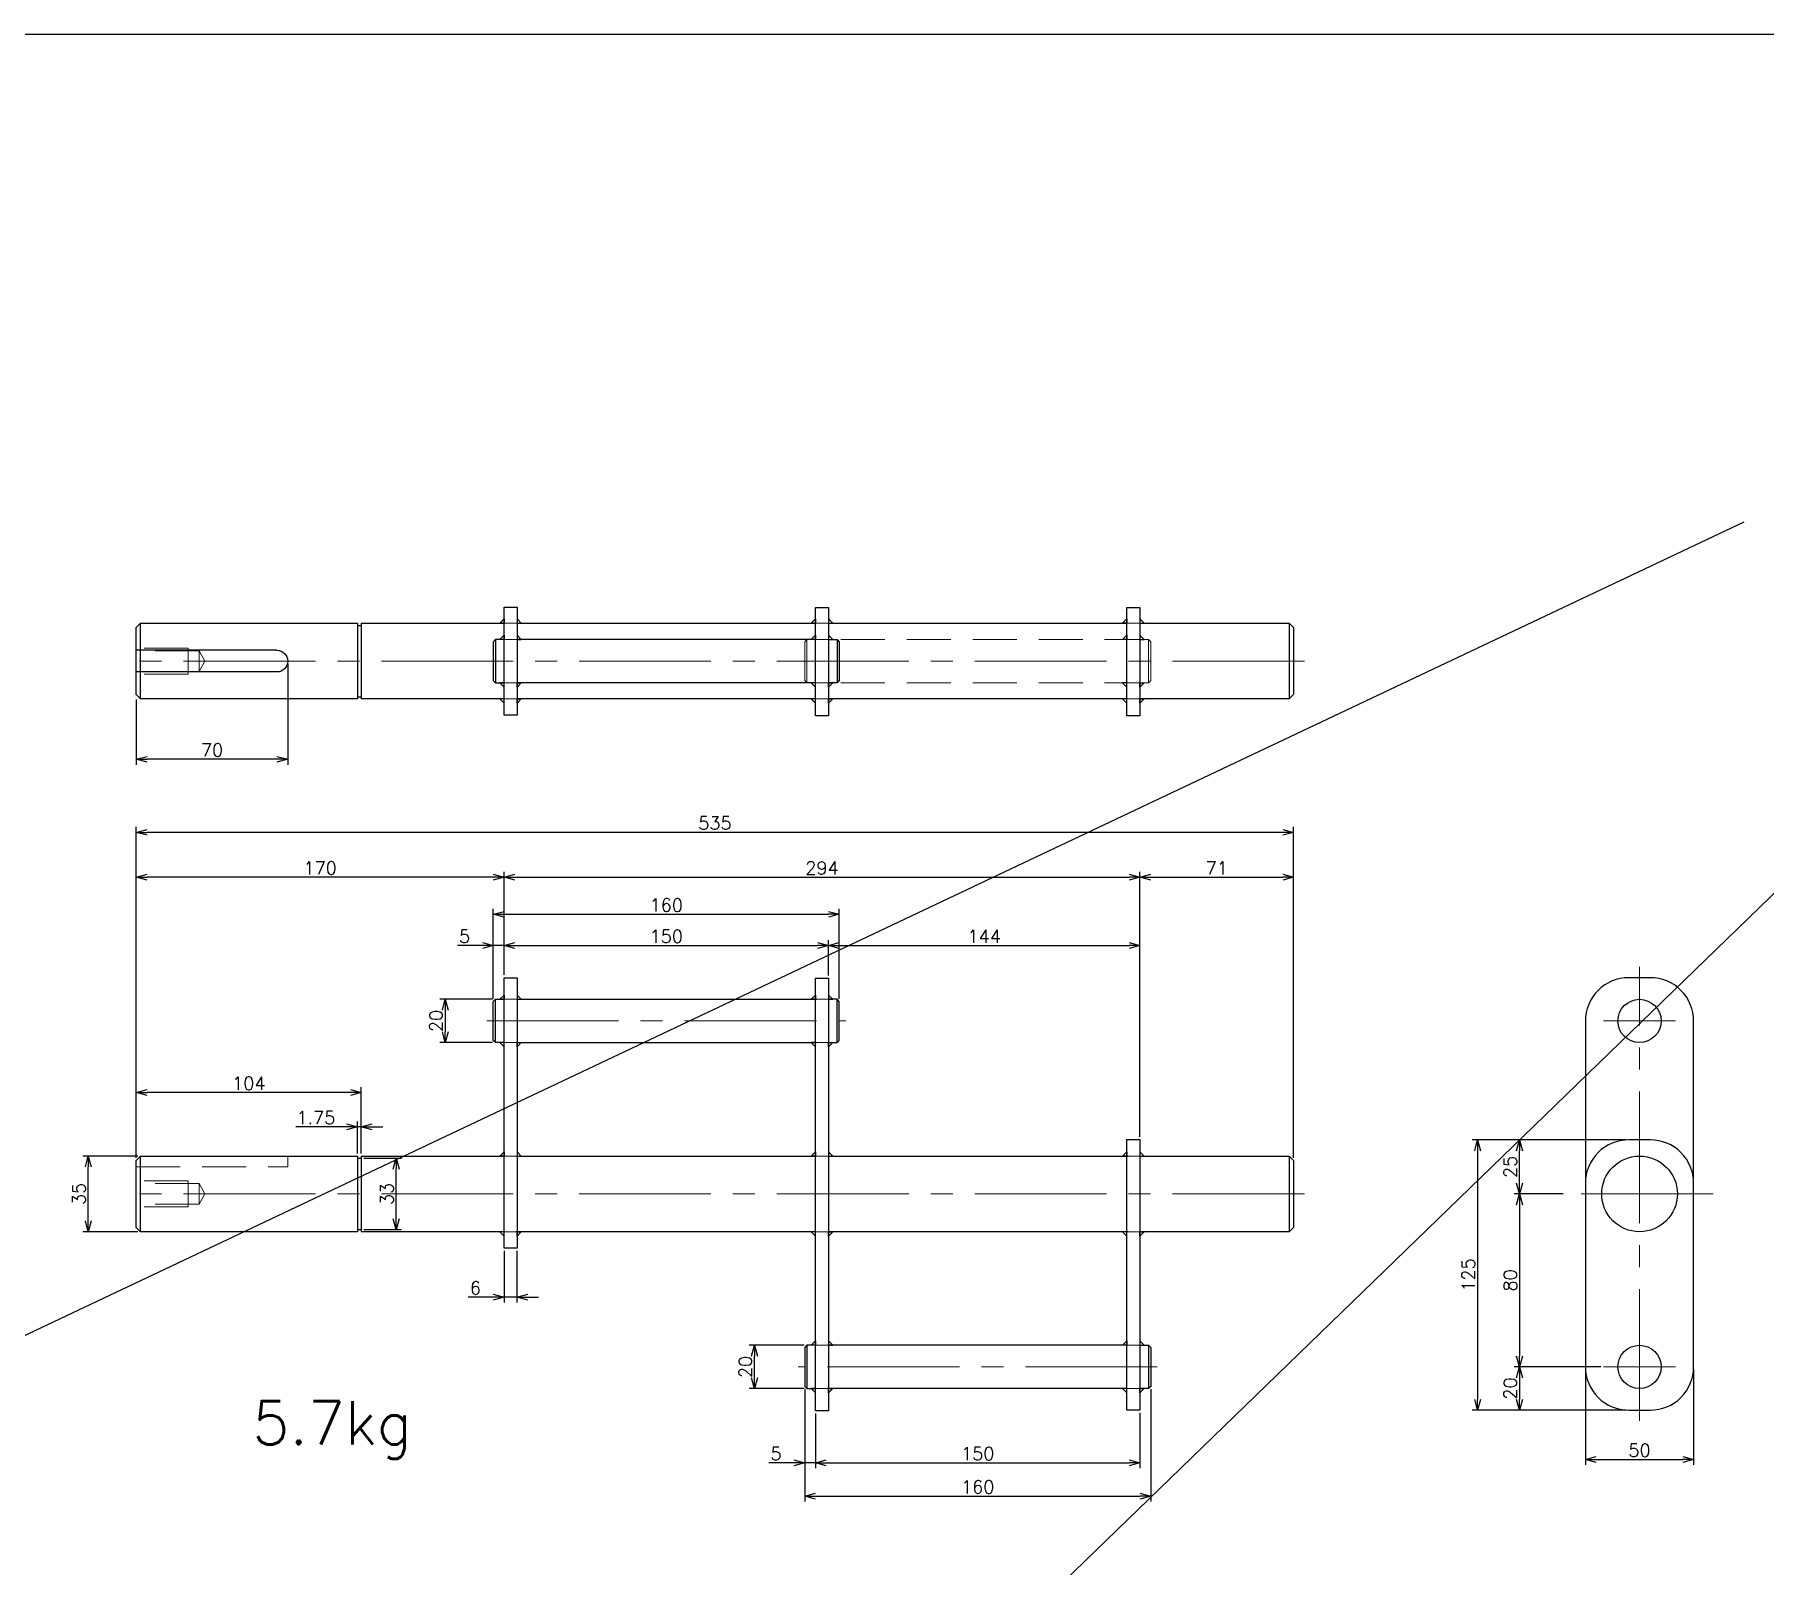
# Model space of a CAD drawing. Header units: millimetres. Extents: x 0 to 49006, y -7876 to 6995.
# Drawn here: x 13602 to 14401, y -6426 to -5718 of the extents above; entities that cross this region are included whole.
import ezdxf

# ---------------------------------------------------------------- set-up
doc = ezdxf.new("R2010")
doc.units = ezdxf.units.MM
doc.header["$LTSCALE"] = 3.2
doc.header["$PDMODE"] = 99
doc.header["$PDSIZE"] = 1
doc.linetypes.add('CENTER2', pattern=[28.575, 19.05, -3.175, 3.175, -3.175])
doc.linetypes.add('HIDDEN', pattern=[9.525, 6.35, -3.175])
for name, color, linetype, lineweight in [('04_HIDDEN', 2, 'HIDDEN', 13), ('05_CENTER', 4, 'CENTER2', 13), ('08_DIM', 3, 'Continuous', 13)]:
    doc.layers.add(name, color=color, linetype=linetype, lineweight=lineweight)
doc.styles.add('KSS_TXT', font='txt.shx', dxfattribs={"bigfont": 'extfont2.shx'})
doc.dimstyles.new('KSS_DIM', dxfattribs={"dimscale": 12, "dimtxt": 3, "dimasz": 2.5, "dimexe": 1.25, "dimexo": 0.625, "dimtad": 1, "dimdsep": 46, "dimtxsty": 'KSS_TXT', "dimblk": 'OPEN30', "dimcen": 0, "dimazin": 2, "dimtfac": 0.75, "dimtmove": 0, "dimatfit": 3, "dimldrblk": 'OPEN30', "dimfxl": 1.25, "dimtolj": 1, "dimarcsym": 0})

# ---------------------------------------------------------------- blocks, each defined once
blk = doc.blocks.new('_Open30')
at = {"color": 0, "linetype": 'ByBlock', "lineweight": -2}
for p, q in [((-1, 0.27), (0, 0)), ((0, 0), (-1, -0.27)), ((0, 0), (-1, 0))]:
    blk.add_line(p, q, dxfattribs=at)
blk = doc.blocks.new('*D1279')
at = {"layer": '08_DIM', "color": 0, "lineweight": -2, "transparency": 16777216}
for p, q in [((13754.03, -6237.75), (13771.38, -6237.75)), ((13768.88, -6265.75), (13768.88, -6242.75)), ((13754.03, -6270.75), (13771.38, -6270.75))]:
    blk.add_line(p, q, dxfattribs=at)
at = {"layer": 'Defpoints', "color": 0, "transparency": 16777216}
for p in [(13752.78, -6237.75), (13768.88, -6237.75), (13752.78, -6270.75)]:
    blk.add_point(p, dxfattribs=at)
at = {"layer": '08_DIM', "color": 0, "lineweight": -2, "transparency": 16777216, "xscale": 5, "yscale": 5, "zscale": 5}
for p, rotation in [((13768.88, -6237.75), 90), ((13768.88, -6270.75), 270)]:
    blk.add_blockref('_Open30', p, dxfattribs=dict(at, rotation=rotation))
at = {"layer": '08_DIM', "color": 0, "transparency": 16777216, "insert": (13764.63, -6254.25), "char_height": 6, "attachment_point": 5, "rotation": 90, "style": 'KSS_TXT'}
blk.add_mtext('\\A1;33', dxfattribs=at)
blk = doc.blocks.new('*D1280')
at = {"layer": '08_DIM', "color": 0, "lineweight": -2, "transparency": 16777216}
for p, q in [((13648.78, -6237.5), (13648.78, -6204.84)), ((13752.78, -6235.5), (13752.78, -6204.84)), ((13747.78, -6207.34), (13653.78, -6207.34))]:
    blk.add_line(p, q, dxfattribs=at)
at = {"layer": 'Defpoints', "color": 0, "transparency": 16777216}
for p in [(13648.78, -6207.34), (13752.78, -6236.75), (13648.78, -6238.75)]:
    blk.add_point(p, dxfattribs=at)
at = {"layer": '08_DIM', "color": 0, "lineweight": -2, "transparency": 16777216, "xscale": 5, "yscale": 5, "zscale": 5, "rotation": 180}
blk.add_blockref('_Open30', (13648.78, -6207.34), dxfattribs=at)
at = {"layer": '08_DIM', "color": 0, "lineweight": -2, "transparency": 16777216, "xscale": 5, "yscale": 5, "zscale": 5}
blk.add_blockref('_Open30', (13752.78, -6207.34), dxfattribs=at)
at = {"layer": '08_DIM', "color": 0, "transparency": 16777216, "insert": (13700.78, -6203.09), "char_height": 6, "attachment_point": 5, "style": 'KSS_TXT'}
blk.add_mtext('\\A1;104', dxfattribs=at)
blk = doc.blocks.new('*D1281')
at = {"layer": '08_DIM', "color": 0, "lineweight": -2, "transparency": 16777216}
for p, q in [((13751.03, -6235.5), (13751.03, -6220.7)), ((13752.78, -6235.5), (13752.78, -6220.7)), ((13746.03, -6223.2), (13722.53, -6223.2)), ((13752.78, -6223.2), (13751.03, -6223.2)), ((13757.78, -6223.2), (13762.78, -6223.2))]:
    blk.add_line(p, q, dxfattribs=at)
at = {"layer": 'Defpoints', "color": 0, "transparency": 16777216}
for p in [(13751.03, -6223.2), (13751.03, -6236.75), (13752.78, -6236.75)]:
    blk.add_point(p, dxfattribs=at)
at = {"layer": '08_DIM', "color": 0, "lineweight": -2, "transparency": 16777216, "xscale": 5, "yscale": 5, "zscale": 5}
blk.add_blockref('_Open30', (13751.03, -6223.2), dxfattribs=at)
at = {"layer": '08_DIM', "color": 0, "lineweight": -2, "transparency": 16777216, "xscale": 5, "yscale": 5, "zscale": 5, "rotation": 180}
blk.add_blockref('_Open30', (13752.78, -6223.2), dxfattribs=at)
at = {"layer": '08_DIM', "color": 0, "transparency": 16777216, "insert": (13731.78, -6218.95), "char_height": 6, "attachment_point": 5, "style": 'KSS_TXT'}
blk.add_mtext('\\A1;1.75', dxfattribs=at)
blk = doc.blocks.new('*D1315')
at = {"layer": '08_DIM', "color": 0, "lineweight": -2, "transparency": 16777216}
for p, q in [((13968.78, -6153.26), (13968.78, -6136.88)), ((13973.78, -6139.38), (14107.78, -6139.38)), ((14112.78, -6227.9), (14112.78, -6136.88))]:
    blk.add_line(p, q, dxfattribs=at)
at = {"layer": 'Defpoints', "color": 0, "transparency": 16777216}
for p in [(14112.78, -6139.38), (13968.78, -6154.51), (14112.78, -6229.15)]:
    blk.add_point(p, dxfattribs=at)
at = {"layer": '08_DIM', "color": 0, "lineweight": -2, "transparency": 16777216, "xscale": 5, "yscale": 5, "zscale": 5, "rotation": 180}
blk.add_blockref('_Open30', (13968.78, -6139.38), dxfattribs=at)
at = {"layer": '08_DIM', "color": 0, "lineweight": -2, "transparency": 16777216, "xscale": 5, "yscale": 5, "zscale": 5}
blk.add_blockref('_Open30', (14112.78, -6139.38), dxfattribs=at)
at = {"layer": '08_DIM', "color": 0, "transparency": 16777216, "insert": (14040.78, -6135.13), "char_height": 6, "attachment_point": 5, "style": 'KSS_TXT'}
blk.add_mtext('\\A1;144', dxfattribs=at)
blk = doc.blocks.new('*D1316')
at = {"layer": '08_DIM', "color": 0, "lineweight": -2, "transparency": 16777216}
for p, q in [((13718.78, -6009.09), (13718.78, -6055.73)), ((13648.78, -6025.59), (13648.78, -6055.73)), ((13713.78, -6053.23), (13653.78, -6053.23))]:
    blk.add_line(p, q, dxfattribs=at)
at = {"layer": 'Defpoints', "color": 0, "transparency": 16777216}
for p in [(13718.78, -6007.84), (13648.78, -6024.34), (13648.78, -6053.23)]:
    blk.add_point(p, dxfattribs=at)
at = {"layer": '08_DIM', "color": 0, "lineweight": -2, "transparency": 16777216, "xscale": 5, "yscale": 5, "zscale": 5, "rotation": 180}
blk.add_blockref('_Open30', (13648.78, -6053.23), dxfattribs=at)
at = {"layer": '08_DIM', "color": 0, "lineweight": -2, "transparency": 16777216, "xscale": 5, "yscale": 5, "zscale": 5}
blk.add_blockref('_Open30', (13718.78, -6053.23), dxfattribs=at)
at = {"layer": '08_DIM', "color": 0, "transparency": 16777216, "insert": (13683.78, -6048.98), "char_height": 6, "attachment_point": 5, "style": 'KSS_TXT'}
blk.add_mtext('\\A1;70', dxfattribs=at)
blk = doc.blocks.new('*D1317')
at = {"layer": '08_DIM', "color": 0, "lineweight": -2, "transparency": 16777216}
for p, q in [((13648.78, -6237.5), (13648.78, -6084.52)), ((14183.78, -6237.5), (14183.78, -6084.52)), ((14178.78, -6087.02), (13653.78, -6087.02))]:
    blk.add_line(p, q, dxfattribs=at)
at = {"layer": 'Defpoints', "color": 0, "transparency": 16777216}
for p in [(13648.78, -6087.02), (13648.78, -6238.75), (14183.78, -6238.75)]:
    blk.add_point(p, dxfattribs=at)
at = {"layer": '08_DIM', "color": 0, "lineweight": -2, "transparency": 16777216, "xscale": 5, "yscale": 5, "zscale": 5, "rotation": 180}
blk.add_blockref('_Open30', (13648.78, -6087.02), dxfattribs=at)
at = {"layer": '08_DIM', "color": 0, "lineweight": -2, "transparency": 16777216, "xscale": 5, "yscale": 5, "zscale": 5}
blk.add_blockref('_Open30', (14183.78, -6087.02), dxfattribs=at)
at = {"layer": '08_DIM', "color": 0, "transparency": 16777216, "insert": (13916.28, -6082.76), "char_height": 6, "attachment_point": 5, "style": 'KSS_TXT'}
blk.add_mtext('\\A1;535', dxfattribs=at)
blk = doc.blocks.new('*D1318')
at = {"layer": '08_DIM', "color": 0, "lineweight": -2, "transparency": 16777216}
for p, q in [((14112.78, -6227.9), (14112.78, -6105.28)), ((14117.78, -6107.78), (14178.78, -6107.78)), ((14183.78, -6237.5), (14183.78, -6105.28))]:
    blk.add_line(p, q, dxfattribs=at)
at = {"layer": 'Defpoints', "color": 0, "transparency": 16777216}
for p in [(14183.78, -6107.78), (14112.78, -6229.15), (14183.78, -6238.75)]:
    blk.add_point(p, dxfattribs=at)
at = {"layer": '08_DIM', "color": 0, "lineweight": -2, "transparency": 16777216, "xscale": 5, "yscale": 5, "zscale": 5, "rotation": 180}
blk.add_blockref('_Open30', (14112.78, -6107.78), dxfattribs=at)
at = {"layer": '08_DIM', "color": 0, "lineweight": -2, "transparency": 16777216, "xscale": 5, "yscale": 5, "zscale": 5}
blk.add_blockref('_Open30', (14183.78, -6107.78), dxfattribs=at)
at = {"layer": '08_DIM', "color": 0, "transparency": 16777216, "insert": (14148.28, -6103.53), "char_height": 6, "attachment_point": 5, "style": 'KSS_TXT'}
blk.add_mtext('\\A1;71', dxfattribs=at)
blk = doc.blocks.new('*D1319')
at = {"layer": '08_DIM', "color": 0, "lineweight": -2, "transparency": 16777216}
for p, q in [((13818.78, -6153), (13818.78, -6105.28)), ((13823.78, -6107.78), (14107.78, -6107.78)), ((14112.78, -6227.9), (14112.78, -6105.28))]:
    blk.add_line(p, q, dxfattribs=at)
at = {"layer": 'Defpoints', "color": 0, "transparency": 16777216}
for p in [(14112.78, -6107.78), (13818.78, -6154.25), (14112.78, -6229.15)]:
    blk.add_point(p, dxfattribs=at)
at = {"layer": '08_DIM', "color": 0, "lineweight": -2, "transparency": 16777216, "xscale": 5, "yscale": 5, "zscale": 5, "rotation": 180}
blk.add_blockref('_Open30', (13818.78, -6107.78), dxfattribs=at)
at = {"layer": '08_DIM', "color": 0, "lineweight": -2, "transparency": 16777216, "xscale": 5, "yscale": 5, "zscale": 5}
blk.add_blockref('_Open30', (14112.78, -6107.78), dxfattribs=at)
at = {"layer": '08_DIM', "color": 0, "transparency": 16777216, "insert": (13965.78, -6103.53), "char_height": 6, "attachment_point": 5, "style": 'KSS_TXT'}
blk.add_mtext('\\A1;294', dxfattribs=at)
blk = doc.blocks.new('*D1320')
at = {"layer": '08_DIM', "color": 0, "lineweight": -2, "transparency": 16777216}
for p, q in [((13648.78, -6237.5), (13648.78, -6105.28)), ((13813.78, -6107.78), (13653.78, -6107.78)), ((13818.78, -6153), (13818.78, -6105.28))]:
    blk.add_line(p, q, dxfattribs=at)
at = {"layer": 'Defpoints', "color": 0, "transparency": 16777216}
for p in [(13648.78, -6107.78), (13818.78, -6154.25), (13648.78, -6238.75)]:
    blk.add_point(p, dxfattribs=at)
at = {"layer": '08_DIM', "color": 0, "lineweight": -2, "transparency": 16777216, "xscale": 5, "yscale": 5, "zscale": 5, "rotation": 180}
blk.add_blockref('_Open30', (13648.78, -6107.78), dxfattribs=at)
at = {"layer": '08_DIM', "color": 0, "lineweight": -2, "transparency": 16777216, "xscale": 5, "yscale": 5, "zscale": 5}
blk.add_blockref('_Open30', (13818.78, -6107.78), dxfattribs=at)
at = {"layer": '08_DIM', "color": 0, "transparency": 16777216, "insert": (13733.78, -6103.53), "char_height": 6, "attachment_point": 5, "style": 'KSS_TXT'}
blk.add_mtext('\\A1;170', dxfattribs=at)
blk = doc.blocks.new('*D1321')
at = {"layer": '08_DIM', "color": 0, "lineweight": -2, "transparency": 16777216}
for p, q in [((13957.53, -6324.25), (13932.12, -6324.25)), ((13934.62, -6339.25), (13934.62, -6329.25)), ((13957.53, -6344.25), (13932.12, -6344.25))]:
    blk.add_line(p, q, dxfattribs=at)
at = {"layer": 'Defpoints', "color": 0, "transparency": 16777216}
for p in [(13934.62, -6324.25), (13958.78, -6324.25), (13958.78, -6344.25)]:
    blk.add_point(p, dxfattribs=at)
at = {"layer": '08_DIM', "color": 0, "lineweight": -2, "transparency": 16777216, "xscale": 5, "yscale": 5, "zscale": 5}
for p, rotation in [((13934.62, -6324.25), 90), ((13934.62, -6344.25), 270)]:
    blk.add_blockref('_Open30', p, dxfattribs=dict(at, rotation=rotation))
at = {"layer": '08_DIM', "color": 0, "transparency": 16777216, "insert": (13930.37, -6334.25), "char_height": 6, "attachment_point": 5, "rotation": 90, "style": 'KSS_TXT'}
blk.add_mtext('\\A1;20', dxfattribs=at)
blk = doc.blocks.new('*D1322')
at = {"layer": '08_DIM', "color": 0, "lineweight": -2, "transparency": 16777216}
for p, q in [((13957.78, -6344.5), (13957.78, -6396.5)), ((14117.78, -6344.5), (14117.78, -6396.5)), ((13962.78, -6394), (14112.78, -6394))]:
    blk.add_line(p, q, dxfattribs=at)
at = {"layer": 'Defpoints', "color": 0, "transparency": 16777216}
for p in [(13957.78, -6343.25), (14117.78, -6343.25), (14117.78, -6394)]:
    blk.add_point(p, dxfattribs=at)
at = {"layer": '08_DIM', "color": 0, "lineweight": -2, "transparency": 16777216, "xscale": 5, "yscale": 5, "zscale": 5, "rotation": 180}
blk.add_blockref('_Open30', (13957.78, -6394), dxfattribs=at)
at = {"layer": '08_DIM', "color": 0, "lineweight": -2, "transparency": 16777216, "xscale": 5, "yscale": 5, "zscale": 5}
blk.add_blockref('_Open30', (14117.78, -6394), dxfattribs=at)
at = {"layer": '08_DIM', "color": 0, "transparency": 16777216, "insert": (14037.78, -6389.75), "char_height": 6, "attachment_point": 5, "style": 'KSS_TXT'}
blk.add_mtext('\\A1;160', dxfattribs=at)
blk = doc.blocks.new('*D1323')
at = {"layer": '08_DIM', "color": 0, "lineweight": -2, "transparency": 16777216}
for p, q in [((13957.78, -6344.5), (13957.78, -6381.08)), ((13962.78, -6355.76), (13962.78, -6381.08)), ((13952.78, -6378.58), (13941.28, -6378.58)), ((13962.78, -6378.58), (13957.78, -6378.58)), ((13967.78, -6378.58), (13972.78, -6378.58))]:
    blk.add_line(p, q, dxfattribs=at)
at = {"layer": 'Defpoints', "color": 0, "transparency": 16777216}
for p in [(13957.78, -6343.25), (13962.78, -6354.51), (13957.78, -6378.58)]:
    blk.add_point(p, dxfattribs=at)
at = {"layer": '08_DIM', "color": 0, "lineweight": -2, "transparency": 16777216, "xscale": 5, "yscale": 5, "zscale": 5}
blk.add_blockref('_Open30', (13957.78, -6378.58), dxfattribs=at)
at = {"layer": '08_DIM', "color": 0, "lineweight": -2, "transparency": 16777216, "xscale": 5, "yscale": 5, "zscale": 5, "rotation": 180}
blk.add_blockref('_Open30', (13962.78, -6378.58), dxfattribs=at)
at = {"layer": '08_DIM', "color": 0, "transparency": 16777216, "insert": (13944.53, -6374.33), "char_height": 6, "attachment_point": 5, "style": 'KSS_TXT'}
blk.add_mtext('\\A1;5', dxfattribs=at)
blk = doc.blocks.new('*D1324')
at = {"layer": '08_DIM', "color": 0, "lineweight": -2, "transparency": 16777216}
for p, q in [((13962.78, -6355.76), (13962.78, -6381.08)), ((14112.78, -6355.5), (14112.78, -6381.08)), ((13967.78, -6378.58), (14107.78, -6378.58))]:
    blk.add_line(p, q, dxfattribs=at)
at = {"layer": 'Defpoints', "color": 0, "transparency": 16777216}
for p in [(13962.78, -6354.51), (14112.78, -6354.25), (14112.78, -6378.58)]:
    blk.add_point(p, dxfattribs=at)
at = {"layer": '08_DIM', "color": 0, "lineweight": -2, "transparency": 16777216, "xscale": 5, "yscale": 5, "zscale": 5, "rotation": 180}
blk.add_blockref('_Open30', (13962.78, -6378.58), dxfattribs=at)
at = {"layer": '08_DIM', "color": 0, "lineweight": -2, "transparency": 16777216, "xscale": 5, "yscale": 5, "zscale": 5}
blk.add_blockref('_Open30', (14112.78, -6378.58), dxfattribs=at)
at = {"layer": '08_DIM', "color": 0, "transparency": 16777216, "insert": (14037.78, -6374.33), "char_height": 6, "attachment_point": 5, "style": 'KSS_TXT'}
blk.add_mtext('\\A1;150', dxfattribs=at)
blk = doc.blocks.new('*D1325')
at = {"layer": '08_DIM', "color": 0, "lineweight": -2, "transparency": 16777216}
for p, q in [((14318.75, -6335.5), (14318.75, -6379.55)), ((14368.75, -6335.5), (14368.75, -6379.55)), ((14323.75, -6377.05), (14363.75, -6377.05))]:
    blk.add_line(p, q, dxfattribs=at)
at = {"layer": 'Defpoints', "color": 0, "transparency": 16777216}
for p in [(14318.75, -6334.25), (14368.75, -6334.25), (14368.75, -6377.05)]:
    blk.add_point(p, dxfattribs=at)
at = {"layer": '08_DIM', "color": 0, "lineweight": -2, "transparency": 16777216, "xscale": 5, "yscale": 5, "zscale": 5, "rotation": 180}
blk.add_blockref('_Open30', (14318.75, -6377.05), dxfattribs=at)
at = {"layer": '08_DIM', "color": 0, "lineweight": -2, "transparency": 16777216, "xscale": 5, "yscale": 5, "zscale": 5}
blk.add_blockref('_Open30', (14368.75, -6377.05), dxfattribs=at)
at = {"layer": '08_DIM', "color": 0, "transparency": 16777216, "insert": (14343.75, -6372.8), "char_height": 6, "attachment_point": 5, "style": 'KSS_TXT'}
blk.add_mtext('\\A1;50', dxfattribs=at)
blk = doc.blocks.new('*D1326')
at = {"layer": '08_DIM', "color": 0, "lineweight": -2, "transparency": 16777216}
for p, q in [((14325.87, -6334.25), (14285.73, -6334.25)), ((14288.23, -6339.25), (14288.23, -6349.25)), ((14336.25, -6354.25), (14285.73, -6354.25))]:
    blk.add_line(p, q, dxfattribs=at)
at = {"layer": 'Defpoints', "color": 0, "transparency": 16777216}
for p in [(14327.12, -6334.25), (14288.23, -6354.25), (14337.5, -6354.25)]:
    blk.add_point(p, dxfattribs=at)
at = {"layer": '08_DIM', "color": 0, "lineweight": -2, "transparency": 16777216, "xscale": 5, "yscale": 5, "zscale": 5}
for p, rotation in [((14288.23, -6334.25), 90), ((14288.23, -6354.25), 270)]:
    blk.add_blockref('_Open30', p, dxfattribs=dict(at, rotation=rotation))
at = {"layer": '08_DIM', "color": 0, "transparency": 16777216, "insert": (14283.98, -6344.25), "char_height": 6, "attachment_point": 5, "rotation": 90, "style": 'KSS_TXT'}
blk.add_mtext('\\A1;20', dxfattribs=at)
blk = doc.blocks.new('*D1327')
at = {"layer": '08_DIM', "color": 0, "lineweight": -2, "transparency": 16777216}
for p, q in [((14308.5, -6254.25), (14285.73, -6254.25)), ((14288.23, -6259.25), (14288.23, -6329.25)), ((14325.87, -6334.25), (14285.73, -6334.25))]:
    blk.add_line(p, q, dxfattribs=at)
at = {"layer": 'Defpoints', "color": 0, "transparency": 16777216}
for p in [(14309.75, -6254.25), (14288.23, -6334.25), (14327.12, -6334.25)]:
    blk.add_point(p, dxfattribs=at)
at = {"layer": '08_DIM', "color": 0, "lineweight": -2, "transparency": 16777216, "xscale": 5, "yscale": 5, "zscale": 5}
for p, rotation in [((14288.23, -6254.25), 90), ((14288.23, -6334.25), 270)]:
    blk.add_blockref('_Open30', p, dxfattribs=dict(at, rotation=rotation))
at = {"layer": '08_DIM', "color": 0, "transparency": 16777216, "insert": (14283.98, -6294.25), "char_height": 6, "attachment_point": 5, "rotation": 90, "style": 'KSS_TXT'}
blk.add_mtext('\\A1;80', dxfattribs=at)
blk = doc.blocks.new('*D1328')
at = {"layer": '08_DIM', "color": 0, "lineweight": -2, "transparency": 16777216}
for p, q in [((14337.5, -6229.25), (14266.39, -6229.25)), ((14268.89, -6234.25), (14268.89, -6349.25)), ((14337.5, -6354.25), (14266.39, -6354.25))]:
    blk.add_line(p, q, dxfattribs=at)
at = {"layer": 'Defpoints', "color": 0, "transparency": 16777216}
for p in [(14338.75, -6229.25), (14268.89, -6354.25), (14338.75, -6354.25)]:
    blk.add_point(p, dxfattribs=at)
at = {"layer": '08_DIM', "color": 0, "lineweight": -2, "transparency": 16777216, "xscale": 5, "yscale": 5, "zscale": 5}
for p, rotation in [((14268.89, -6229.25), 90), ((14268.89, -6354.25), 270)]:
    blk.add_blockref('_Open30', p, dxfattribs=dict(at, rotation=rotation))
at = {"layer": '08_DIM', "color": 0, "transparency": 16777216, "insert": (14264.64, -6291.75), "char_height": 6, "attachment_point": 5, "rotation": 90, "style": 'KSS_TXT'}
blk.add_mtext('\\A1;125', dxfattribs=at)
blk = doc.blocks.new('*D1329')
at = {"layer": '08_DIM', "color": 0, "lineweight": -2, "transparency": 16777216}
for p, q in [((14337.5, -6229.25), (14285.73, -6229.25)), ((14288.23, -6249.25), (14288.23, -6234.25)), ((14308.5, -6254.25), (14285.73, -6254.25))]:
    blk.add_line(p, q, dxfattribs=at)
at = {"layer": 'Defpoints', "color": 0, "transparency": 16777216}
for p in [(14288.23, -6229.25), (14338.75, -6229.25), (14309.75, -6254.25)]:
    blk.add_point(p, dxfattribs=at)
at = {"layer": '08_DIM', "color": 0, "lineweight": -2, "transparency": 16777216, "xscale": 5, "yscale": 5, "zscale": 5}
for p, rotation in [((14288.23, -6229.25), 90), ((14288.23, -6254.25), 270)]:
    blk.add_blockref('_Open30', p, dxfattribs=dict(at, rotation=rotation))
at = {"layer": '08_DIM', "color": 0, "transparency": 16777216, "insert": (14283.97, -6241.75), "char_height": 6, "attachment_point": 5, "rotation": 90, "style": 'KSS_TXT'}
blk.add_mtext('\\A1;25', dxfattribs=at)
blk = doc.blocks.new('*D1340')
at = {"layer": '08_DIM', "color": 0, "lineweight": -2, "transparency": 16777216}
for p, q in [((13818.78, -6280.61), (13818.78, -6304.47)), ((13824.78, -6280.61), (13824.78, -6304.47)), ((13813.78, -6301.97), (13802.28, -6301.97)), ((13824.78, -6301.97), (13818.78, -6301.97)), ((13829.78, -6301.97), (13834.78, -6301.97))]:
    blk.add_line(p, q, dxfattribs=at)
at = {"layer": 'Defpoints', "color": 0, "transparency": 16777216}
for p in [(13818.78, -6279.36), (13824.78, -6279.36), (13818.78, -6301.97)]:
    blk.add_point(p, dxfattribs=at)
at = {"layer": '08_DIM', "color": 0, "lineweight": -2, "transparency": 16777216, "xscale": 5, "yscale": 5, "zscale": 5}
blk.add_blockref('_Open30', (13818.78, -6301.97), dxfattribs=at)
at = {"layer": '08_DIM', "color": 0, "lineweight": -2, "transparency": 16777216, "xscale": 5, "yscale": 5, "zscale": 5, "rotation": 180}
blk.add_blockref('_Open30', (13824.78, -6301.97), dxfattribs=at)
at = {"layer": '08_DIM', "color": 0, "transparency": 16777216, "insert": (13805.53, -6297.72), "char_height": 6, "attachment_point": 5, "style": 'KSS_TXT'}
blk.add_mtext('\\A1;6', dxfattribs=at)
blk = doc.blocks.new('*D1341')
at = {"layer": '08_DIM', "color": 0, "lineweight": -2, "transparency": 16777216}
for p, q in [((13813.53, -6164.25), (13789.12, -6164.25)), ((13791.62, -6169.25), (13791.62, -6179.25)), ((13813.53, -6184.25), (13789.12, -6184.25))]:
    blk.add_line(p, q, dxfattribs=at)
at = {"layer": 'Defpoints', "color": 0, "transparency": 16777216}
for p in [(13814.78, -6164.25), (13791.62, -6184.25), (13814.78, -6184.25)]:
    blk.add_point(p, dxfattribs=at)
at = {"layer": '08_DIM', "color": 0, "lineweight": -2, "transparency": 16777216, "xscale": 5, "yscale": 5, "zscale": 5}
for p, rotation in [((13791.62, -6164.25), 90), ((13791.62, -6184.25), 270)]:
    blk.add_blockref('_Open30', p, dxfattribs=dict(at, rotation=rotation))
at = {"layer": '08_DIM', "color": 0, "transparency": 16777216, "insert": (13787.37, -6174.25), "char_height": 6, "attachment_point": 5, "rotation": 90, "style": 'KSS_TXT'}
blk.add_mtext('\\A1;20', dxfattribs=at)
blk = doc.blocks.new('*D1342')
at = {"layer": '08_DIM', "color": 0, "lineweight": -2, "transparency": 16777216}
for p, q in [((13813.78, -6164), (13813.78, -6122.44)), ((13818.78, -6124.94), (13968.78, -6124.94)), ((13973.78, -6164), (13973.78, -6122.44))]:
    blk.add_line(p, q, dxfattribs=at)
at = {"layer": 'Defpoints', "color": 0, "transparency": 16777216}
for p in [(13973.78, -6124.94), (13813.78, -6165.25), (13973.78, -6165.25)]:
    blk.add_point(p, dxfattribs=at)
at = {"layer": '08_DIM', "color": 0, "lineweight": -2, "transparency": 16777216, "xscale": 5, "yscale": 5, "zscale": 5, "rotation": 180}
blk.add_blockref('_Open30', (13813.78, -6124.94), dxfattribs=at)
at = {"layer": '08_DIM', "color": 0, "lineweight": -2, "transparency": 16777216, "xscale": 5, "yscale": 5, "zscale": 5}
blk.add_blockref('_Open30', (13973.78, -6124.94), dxfattribs=at)
at = {"layer": '08_DIM', "color": 0, "transparency": 16777216, "insert": (13893.78, -6120.69), "char_height": 6, "attachment_point": 5, "style": 'KSS_TXT'}
blk.add_mtext('\\A1;160', dxfattribs=at)
blk = doc.blocks.new('*D1343')
at = {"layer": '08_DIM', "color": 0, "lineweight": -2, "transparency": 16777216}
for p, q in [((13808.78, -6139.38), (13797.28, -6139.38)), ((13813.78, -6164), (13813.78, -6136.88)), ((13818.78, -6139.38), (13813.78, -6139.38)), ((13818.78, -6153), (13818.78, -6136.88)), ((13823.78, -6139.38), (13828.78, -6139.38))]:
    blk.add_line(p, q, dxfattribs=at)
at = {"layer": 'Defpoints', "color": 0, "transparency": 16777216}
for p in [(13813.78, -6139.38), (13818.78, -6154.25), (13813.78, -6165.25)]:
    blk.add_point(p, dxfattribs=at)
at = {"layer": '08_DIM', "color": 0, "lineweight": -2, "transparency": 16777216, "xscale": 5, "yscale": 5, "zscale": 5}
blk.add_blockref('_Open30', (13813.78, -6139.38), dxfattribs=at)
at = {"layer": '08_DIM', "color": 0, "lineweight": -2, "transparency": 16777216, "xscale": 5, "yscale": 5, "zscale": 5, "rotation": 180}
blk.add_blockref('_Open30', (13818.78, -6139.38), dxfattribs=at)
at = {"layer": '08_DIM', "color": 0, "transparency": 16777216, "insert": (13800.53, -6135.13), "char_height": 6, "attachment_point": 5, "style": 'KSS_TXT'}
blk.add_mtext('\\A1;5', dxfattribs=at)
blk = doc.blocks.new('*D1344')
at = {"layer": '08_DIM', "color": 0, "lineweight": -2, "transparency": 16777216}
for p, q in [((13818.78, -6153), (13818.78, -6136.88)), ((13823.78, -6139.38), (13963.78, -6139.38)), ((13968.78, -6153.26), (13968.78, -6136.88))]:
    blk.add_line(p, q, dxfattribs=at)
at = {"layer": 'Defpoints', "color": 0, "transparency": 16777216}
for p in [(13968.78, -6139.38), (13818.78, -6154.25), (13968.78, -6154.51)]:
    blk.add_point(p, dxfattribs=at)
at = {"layer": '08_DIM', "color": 0, "lineweight": -2, "transparency": 16777216, "xscale": 5, "yscale": 5, "zscale": 5, "rotation": 180}
blk.add_blockref('_Open30', (13818.78, -6139.38), dxfattribs=at)
at = {"layer": '08_DIM', "color": 0, "lineweight": -2, "transparency": 16777216, "xscale": 5, "yscale": 5, "zscale": 5}
blk.add_blockref('_Open30', (13968.78, -6139.38), dxfattribs=at)
at = {"layer": '08_DIM', "color": 0, "transparency": 16777216, "insert": (13893.78, -6135.13), "char_height": 6, "attachment_point": 5, "style": 'KSS_TXT'}
blk.add_mtext('\\A1;150', dxfattribs=at)
blk = doc.blocks.new('*D1345')
at = {"layer": '08_DIM', "color": 0, "lineweight": -2, "transparency": 16777216}
for p, q in [((13649.53, -6236.75), (13624.07, -6236.75)), ((13626.57, -6266.75), (13626.57, -6241.75)), ((13649.53, -6271.75), (13624.07, -6271.75))]:
    blk.add_line(p, q, dxfattribs=at)
at = {"layer": 'Defpoints', "color": 0, "transparency": 16777216}
for p in [(13626.57, -6236.75), (13650.78, -6236.75), (13650.78, -6271.75)]:
    blk.add_point(p, dxfattribs=at)
at = {"layer": '08_DIM', "color": 0, "lineweight": -2, "transparency": 16777216, "xscale": 5, "yscale": 5, "zscale": 5}
for p, rotation in [((13626.57, -6236.75), 90), ((13626.57, -6271.75), 270)]:
    blk.add_blockref('_Open30', p, dxfattribs=dict(at, rotation=rotation))
at = {"layer": '08_DIM', "color": 0, "transparency": 16777216, "insert": (13622.32, -6254.25), "char_height": 6, "attachment_point": 5, "rotation": 90, "style": 'KSS_TXT'}
blk.add_mtext('\\A1;35', dxfattribs=at)
blk = doc.blocks.new('A$C67185B67_1_1_1')
at = {"color": 0}
blk.add_lwpolyline([(-5, -100), (5, -100, 0.414214), (25, -80), (25, 80, 0.414214), (5, 100), (-5, 100, 0.414214), (-25, 80), (-25, -80, 0.414214)], format="xyb", close=True, dxfattribs=at)
blk.add_lwpolyline([(-25, 0), (-25, -5, 0.414214), (-5, -25), (5, -25, 0.414214), (25, -5), (25, 0)], format="xyb", dxfattribs=at)
for centre, radius in [((0, 80), 10), ((0, 0), 17.5), ((0, -80), 10)]:
    blk.add_circle(centre, radius, dxfattribs=at)
at = {"layer": '05_CENTER'}
for p, q in [((0, 105), (0, -105)), ((-16.63, 80), (16.63, 80)), ((-34, 0), (34, 0)), ((-16.63, -80), (16.63, -80))]:
    blk.add_line(p, q, dxfattribs=at)
blk = doc.blocks.new('A$C4F32109C_1_1_1')
at = {"color": 0}
for p, q in [((-533, 17.5), (-533, -17.5)), ((-104, 17.5), (-104, -17.5)), ((-102.25, 16.5), (-104, 16.5)), ((-102.25, 17.5), (-102.25, -17.5)), ((-2, -17.5), (-2, 17.5)), ((-324, 10), (-325, 9)), ((-325, 9), (-325, -9)), ((-320, 10), (-324, 10)), ((-324, 10), (-324, -10)), ((-170, 10), (-166, 10)), ((-166, 10), (-166, -10)), ((-166, 10), (-165, 9)), ((-165, 9), (-165, -9)), ((-65, 5), (0, 5)), ((-65, -5), (0, -5)), ((-325, -9), (-324, -10)), ((-324, -10), (-320, -10)), ((-166, -10), (-170, -10)), ((-165, -9), (-166, -10)), ((-102.25, -16.5), (-104, -16.5))]:
    blk.add_line(p, q, dxfattribs=at)
for points in [[(-464, 24.75), (-464, -25.25), (-458, -25.25), (-458, 24.75)], [(-320, 24.75), (-320, -25.25), (-314, -25.25), (-314, 24.75)], [(-176, 25), (-176, -25), (-170, -25), (-170, 25)]]:
    blk.add_lwpolyline(points, close=True, dxfattribs=at)
for points in [[(-464, 17.5), (-533, 17.5), (-535, 15.5), (-535, -15.5), (-533, -17.5), (-464, -17.5)], [(-320, 17.5), (-458, 17.5)], [(-401.6, 17.5), (-458, 17.5)], [(-176, 17.5), (-314, 17.5)], [(-104, 17.5), (-170, 17.5)], [(-102.25, -17.5), (-2, -17.5), (0, -15.5), (0, 15.5), (-2, 17.5), (-102.25, 17.5)], [(-314, 10), (-176, 10)], [(-314, -10), (-176, -10)], [(-458, -17.5), (-401.6, -17.5)], [(-458, -17.5), (-320, -17.5)], [(-314, -17.5), (-176, -17.5)], [(-170, -17.5), (-104, -17.5)]]:
    blk.add_lwpolyline(points, dxfattribs=at)
at = {"color": 3}
for points in [[(-464, 17.5), (-466, 17.5), (-466, 17.5), (-464, 19.5)], [(-458, 17.5), (-456, 17.5), (-456, 17.5), (-458, 19.5)], [(-320, 17.5), (-322, 17.5), (-322, 17.5), (-320, 19.5)], [(-314, 17.5), (-312, 17.5), (-312, 17.5), (-314, 19.5)], [(-176, 17.5), (-178, 17.5), (-178, 17.5), (-176, 19.5)], [(-170, 17.5), (-168, 17.5), (-168, 17.5), (-170, 19.5)], [(-464, 10), (-466, 10), (-466, 10), (-464, 12)], [(-458, 10), (-456, 10), (-456, 10), (-458, 12)], [(-320, 10), (-322, 10), (-322, 10), (-320, 12)], [(-314, 10), (-312, 10), (-312, 10), (-314, 12)], [(-176, 10), (-178, 10), (-178, 10), (-176, 12)], [(-170, 10), (-168, 10), (-168, 10), (-170, 12)], [(-464, -10), (-466, -10), (-466, -10), (-464, -12)], [(-458, -10), (-456, -10), (-456, -10), (-458, -12)], [(-320, -10), (-322, -10), (-322, -10), (-320, -12)], [(-314, -10), (-312, -10), (-312, -10), (-314, -12)], [(-176, -10), (-178, -10), (-178, -10), (-176, -12)], [(-170, -10), (-168, -10), (-168, -10), (-170, -12)], [(-464, -17.5), (-466, -17.5), (-466, -17.5), (-464, -19.5)], [(-458, -17.5), (-456, -17.5), (-456, -17.5), (-458, -19.5)], [(-320, -17.5), (-322, -17.5), (-322, -17.5), (-320, -19.5)], [(-314, -17.5), (-312, -17.5), (-312, -17.5), (-314, -19.5)], [(-176, -17.5), (-178, -17.5), (-178, -17.5), (-176, -19.5)], [(-170, -17.5), (-168, -17.5), (-168, -17.5), (-170, -19.5)]]:
    blk.add_lwpolyline(points, close=True, dxfattribs=at)
at = {"color": 0}
blk.add_arc((-65, 0), 5, 90, 270, dxfattribs=at)
at = {"layer": '04_HIDDEN'}
for p, q in [((-464, 17.5), (-458, 17.5)), ((-320, 17.5), (-314, 17.5)), ((-176, 17.5), (-170, 17.5)), ((-170, 17.5), (-176, 17.5)), ((-468, 10), (-469, 9)), ((-469, 9), (-469, -9)), ((-468, 10), (-468, -10)), ((-310, 10), (-310, -10)), ((-310, 10), (-309, 9)), ((-309, 9), (-309, -9)), ((-170, 10), (-176, 10)), ((-29, 4.75), (-31.74, 0)), ((-31.74, 0), (-29, -4.75)), ((-29, -4.75), (-29, 4.75)), ((-29, 4.75), (0, 4.75)), ((-24, 6), (0, 6)), ((-24, -6), (-24, 6)), ((-29, -4.75), (0, -4.75)), ((-24, -6), (0, -6)), ((-469, -9), (-468, -10)), ((-309, -9), (-310, -10)), ((-170, -10), (-176, -10)), ((-464, -17.5), (-458, -17.5)), ((-320, -17.5), (-314, -17.5)), ((-176, -17.5), (-170, -17.5)), ((-170, -17.5), (-176, -17.5))]:
    blk.add_line(p, q, dxfattribs=at)
for points in [[(-468, 10), (-310, 10)], [(-458, 10), (-464, 10)], [(-320, 10), (-314, 10)], [(-176, 10), (-170, 10)], [(-468, -10), (-310, -10)], [(-458, -10), (-464, -10)], [(-320, -10), (-314, -10)], [(-176, -10), (-170, -10)]]:
    blk.add_lwpolyline(points, dxfattribs=at)
at = {"layer": '05_CENTER'}
blk.add_line((-540, 0), (5, 0), dxfattribs=at)
blk = doc.blocks.new('A$C115E53E3_1_1_1')
at = {"color": 0}
for p, q in [((-325, 89), (-324, 90)), ((-325, 71), (-325, 89)), ((-324, 70), (-324, 90)), ((-324, 90), (-320.5, 90)), ((-176, 90), (-314.5, 90)), ((-166, 90), (-170, 90)), ((-166, 70), (-166, 90)), ((-165, 89), (-166, 90)), ((-165, 71), (-165, 89)), ((-324, 70), (-325, 71)), ((-320.5, 70), (-324, 70)), ((-176, 70), (-314.5, 70)), ((-170, 70), (-166, 70)), ((-166, 70), (-165, 71)), ((-533, 17.5), (-533, -17.5)), ((-104, 17.5), (-104, -17.5)), ((-102.25, 16.5), (-104, 16.5)), ((-102.25, 17.5), (-102.25, -17.5)), ((-2, -17.5), (-2, 17.5)), ((-102.25, -16.5), (-104, -16.5)), ((-468, -70), (-469, -71)), ((-469, -71), (-469, -89)), ((-464, -70), (-468, -70)), ((-468, -70), (-468, -90)), ((-458, -70), (-319.5, -70)), ((-313.5, -70), (-310, -70)), ((-310, -70), (-309, -71)), ((-310, -70), (-310, -90)), ((-309, -71), (-309, -89)), ((-469, -89), (-468, -90)), ((-468, -90), (-464, -90)), ((-458, -90), (-319.5, -90)), ((-310, -90), (-313.5, -90)), ((-309, -89), (-310, -90))]:
    blk.add_line(p, q, dxfattribs=at)
for points in [[(-314, -100.25), (-314, 99.75), (-320, 99.75), (-320, -100.25)], [(-176, 100), (-176, -25.11), (-170, -25.11), (-170, 100)], [(-458, -100), (-458, 25.11), (-464, 25.11), (-464, -100)]]:
    blk.add_lwpolyline(points, close=True, dxfattribs=at)
at = {"color": 3}
for points in [[(-320, 90), (-322, 90), (-322, 90), (-320, 92)], [(-314, 90), (-312, 90), (-312, 90), (-314, 92)], [(-176, 90), (-178, 90), (-178, 90), (-176, 92)], [(-170, 90), (-168, 90), (-168, 90), (-170, 92)], [(-320, 70), (-322, 70), (-322, 70), (-320, 68)], [(-314, 70), (-312, 70), (-312, 70), (-314, 68)], [(-176, 70), (-178, 70), (-178, 70), (-176, 68)], [(-170, 70), (-168, 70), (-168, 70), (-170, 68)], [(-464, 17.5), (-466, 17.5), (-466, 17.5), (-464, 19.5)], [(-458, 17.5), (-456, 17.5), (-456, 17.5), (-458, 19.5)], [(-320, 17.5), (-322, 17.5), (-322, 17.5), (-320, 19.5)], [(-314, 17.5), (-312, 17.5), (-312, 17.5), (-314, 19.5)], [(-176, 17.5), (-178, 17.5), (-178, 17.5), (-176, 19.5)], [(-170, 17.5), (-168, 17.5), (-168, 17.5), (-170, 19.5)], [(-464, -17.5), (-466, -17.5), (-466, -17.5), (-464, -19.5)], [(-458, -17.5), (-456, -17.5), (-456, -17.5), (-458, -19.5)], [(-320, -17.5), (-322, -17.5), (-322, -17.5), (-320, -19.5)], [(-314, -17.5), (-312, -17.5), (-312, -17.5), (-314, -19.5)], [(-176, -17.5), (-178, -17.5), (-178, -17.5), (-176, -19.5)], [(-170, -17.5), (-168, -17.5), (-168, -17.5), (-170, -19.5)], [(-464, -70), (-466, -70), (-466, -70), (-464, -68)], [(-458, -70), (-456, -70), (-456, -70), (-458, -68)], [(-320, -70), (-322, -70), (-322, -70), (-320, -68)], [(-314, -70), (-312, -70), (-312, -70), (-314, -68)], [(-464, -90), (-466, -90), (-466, -90), (-464, -92)], [(-458, -90), (-456, -90), (-456, -90), (-458, -92)], [(-320, -90), (-322, -90), (-322, -90), (-320, -92)], [(-314, -90), (-312, -90), (-312, -90), (-314, -92)]]:
    blk.add_lwpolyline(points, close=True, dxfattribs=at)
at = {"color": 0}
for points in [[(-464.5, 17.5), (-533, 17.5), (-535, 15.5), (-535, -15.5), (-533, -17.5), (-464.5, -17.5)], [(-320, 17.5), (-458.5, 17.5)], [(-175.5, 17.5), (-314, 17.5)], [(-104, 17.5), (-169.5, 17.5)], [(-102.25, -17.5), (-2, -17.5), (0, -15.5), (0, 15.5), (-2, 17.5), (-102.25, 17.5)], [(-458.5, -17.5), (-320, -17.5)], [(-314, -17.5), (-175.5, -17.5)], [(-169.5, -17.5), (-104, -17.5)]]:
    blk.add_lwpolyline(points, dxfattribs=at)
at = {"layer": '04_HIDDEN'}
for p, q in [((-458, 17.5), (-464, 17.5)), ((-464, 17.5), (-458, 17.5)), ((-320, 17.5), (-314, 17.5)), ((-176, 17.5), (-170, 17.5)), ((-170, 17.5), (-176, 17.5)), ((-70, 12.5), (-70, 17.5)), ((0, 12.5), (-70, 12.5)), ((-29, 4.75), (-31.74, 0)), ((-31.74, 0), (-29, -4.75)), ((-29, -4.75), (-29, 4.75)), ((-29, 4.75), (0, 4.75)), ((-24, 6), (0, 6)), ((-24, -6), (-24, 6)), ((-29, -4.75), (0, -4.75)), ((-24, -6), (0, -6)), ((-458, -17.5), (-464, -17.5)), ((-464, -17.5), (-458, -17.5)), ((-320, -17.5), (-314, -17.5)), ((-176, -17.5), (-170, -17.5)), ((-170, -17.5), (-176, -17.5))]:
    blk.add_line(p, q, dxfattribs=at)
for points in [[(-314, 90), (-320, 90)], [(-170, 90), (-176, 90)], [(-314, 70), (-320, 70)], [(-170, 70), (-176, 70)], [(-464, -70), (-458, -70)], [(-320, -70), (-314, -70)], [(-464, -90), (-458, -90)], [(-320, -90), (-314, -90)]]:
    blk.add_lwpolyline(points, dxfattribs=at)
at = {"layer": '05_CENTER'}
for p, q in [((-162, 80), (-328, 80)), ((-540, 0), (5, 0)), ((-472, -80), (-306, -80))]:
    blk.add_line(p, q, dxfattribs=at)

msp = doc.modelspace()

# ---------------------------------------------------------------- linework, layer by layer
at = {"color": 3}
for p, q in [((14815.557, -5718.073), (12819.039, -7653.62)), ((14392, -5943.646), (13486.218, -6372.277))]:
    msp.add_line(p, q, dxfattribs=at)
msp.add_lwpolyline([(12819.039, -7653.62), (14815.557, -7653.62), (14815.557, -5718.073), (12819.039, -5718.073)], close=True, dxfattribs=at)
at = {"layer": '08_DIM'}
msp.add_line((13648.783, -6238.752), (13648.783, -6269.752), dxfattribs=at)

# ---------------------------------------------------------------- block references
at = {"xscale": -1}
for name, p in [('A$C4F32109C_1_1_1', (13648.783, -6007.844)), ('A$C115E53E3_1_1_1', (13648.783, -6254.252))]:
    msp.add_blockref(name, p, dxfattribs=at)
at = {"rotation": 180}
msp.add_blockref('A$C67185B67_1_1_1', (14343.747, -6254.252), dxfattribs=at)

# ---------------------------------------------------------------- texts
at = {"color": 1, "style": 'KSS_TXT'}
msp.add_text('5.7kg', height=20, dxfattribs=at).set_placement((13702.451, -6370.077))

# ---------------------------------------------------------------- dimensions: what is measured, and where the dimension line sits
at = {"layer": '08_DIM'}
for base, p1, p2, angle, picture, middle in [((13648.783, -6053.227), (13718.783, -6007.844), (13648.783, -6024.344), 180, '*D1316', (13683.783, -6048.977)), ((13648.783, -6087.023), (14183.783, -6238.752), (13648.783, -6238.752), 180, '*D1317', (13916.283, -6082.765)), ((13648.783, -6207.336), (13752.783, -6236.752), (13648.783, -6238.752), 180, '*D1280', (13700.783, -6203.086)), ((13751.033, -6223.203), (13752.783, -6236.752), (13751.033, -6236.752), 180, '*D1281', (13731.783, -6218.949)), ((14268.892, -6354.252), (14338.747, -6229.252), (14338.747, -6354.252), 270, '*D1328', (14264.637, -6291.752)), ((14288.226, -6229.252), (14309.747, -6254.252), (14338.747, -6229.252), 270, '*D1329', (14283.972, -6241.752)), ((13626.575, -6236.752), (13650.783, -6271.752), (13650.783, -6236.752), 90, '*D1345', (13622.32, -6254.252)), ((13768.884, -6237.752), (13752.783, -6270.752), (13752.783, -6237.752), 90, '*D1279', (13764.634, -6254.252)), ((14288.226, -6334.252), (14309.747, -6254.252), (14327.116, -6334.252), 270, '*D1327', (14283.976, -6294.252)), ((14288.226, -6354.252), (14327.116, -6334.252), (14337.497, -6354.252), 270, '*D1326', (14283.976, -6344.252)), ((14368.747, -6377.053), (14318.747, -6334.252), (14368.747, -6334.252), 180, '*D1325', (14343.747, -6372.799))]:
    dim = msp.add_linear_dim(base=base, p1=p1, p2=p2, angle=angle, dimstyle='KSS_DIM', override={"dimscale": 2, "dimarcsym": 1}, dxfattribs=at)
    dim.commit()
    dim.dimension.update_dxf_attribs({"geometry": picture, "text_midpoint": middle})
at = {"layer": '08_DIM', "color": 1}
for base, p1, p2, angle, picture, middle in [((13648.783, -6107.78), (13818.783, -6154.252), (13648.783, -6238.752), 180, '*D1320', (13733.783, -6103.53)), ((14112.783, -6107.78), (13818.783, -6154.252), (14112.783, -6229.146), 180, '*D1319', (13965.783, -6103.53)), ((14183.783, -6107.78), (14112.783, -6229.146), (14183.783, -6238.752), 180, '*D1318', (14148.283, -6103.53)), ((13973.783, -6124.944), (13813.783, -6165.252), (13973.783, -6165.252), 180, '*D1342', (13893.783, -6120.694)), ((13813.783, -6139.382), (13818.783, -6154.252), (13813.783, -6165.252), 180, '*D1343', (13800.533, -6135.128)), ((13968.783, -6139.382), (13818.783, -6154.252), (13968.783, -6154.506), 180, '*D1344', (13893.783, -6135.128)), ((14112.783, -6139.382), (13968.783, -6154.506), (14112.783, -6229.146), 180, '*D1315', (14040.783, -6135.132)), ((13791.616, -6184.252), (13814.783, -6164.252), (13814.783, -6184.252), 90, '*D1341', (13787.366, -6174.252)), ((13818.783, -6301.974), (13824.783, -6279.358), (13818.783, -6279.358), 180, '*D1340', (13805.533, -6297.724)), ((13934.618, -6324.252), (13958.783, -6344.252), (13958.783, -6324.252), 90, '*D1321', (13930.368, -6334.252)), ((13957.783, -6378.58), (13962.783, -6354.506), (13957.783, -6343.252), 180, '*D1323', (13944.533, -6374.326)), ((14117.783, -6393.999), (13957.783, -6343.252), (14117.783, -6343.252), 180, '*D1322', (14037.783, -6389.749)), ((14112.783, -6378.58), (13962.783, -6354.506), (14112.783, -6354.252), 180, '*D1324', (14037.783, -6374.326))]:
    dim = msp.add_linear_dim(base=base, p1=p1, p2=p2, angle=angle, dimstyle='KSS_DIM', override={"dimscale": 2, "dimarcsym": 1}, dxfattribs=at)
    dim.commit()
    dim.dimension.update_dxf_attribs({"geometry": picture, "text_midpoint": middle})

doc.saveas('drawing.dxf')
